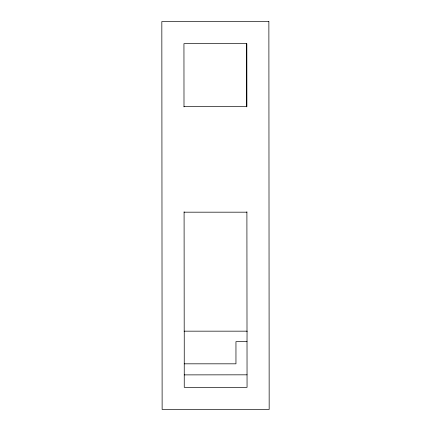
<?xml version="1.0" encoding="UTF-8"?>
<svg xmlns="http://www.w3.org/2000/svg" width="431" height="431" viewBox="0 0 431 431"><rect width="100%" height="100%" fill="white"/><g stroke="black" fill="none" stroke-linecap="round" stroke-linejoin="round"><path stroke-width="0.65" d="M247.017 341.654L247.055 331.164L184.247 331.164L184.247 387.334L247.055 387.334L247.017 341.654L235.956 341.654L235.956 363.823L184.236 363.823M246.807 106.883L246.753 43.666L183.945 43.666L183.999 106.883M183.994 106.473L246.753 106.473L246.753 43.666M184.096 212.181L246.904 212.181M184.236 374.884L247.044 374.825M246.898 211.799L247.006 331.514M184.091 211.799L184.199 331.514M268.869 21.55L161.83 21.55L162.131 409.45L269.17 409.45L268.869 21.55"/></g></svg>
